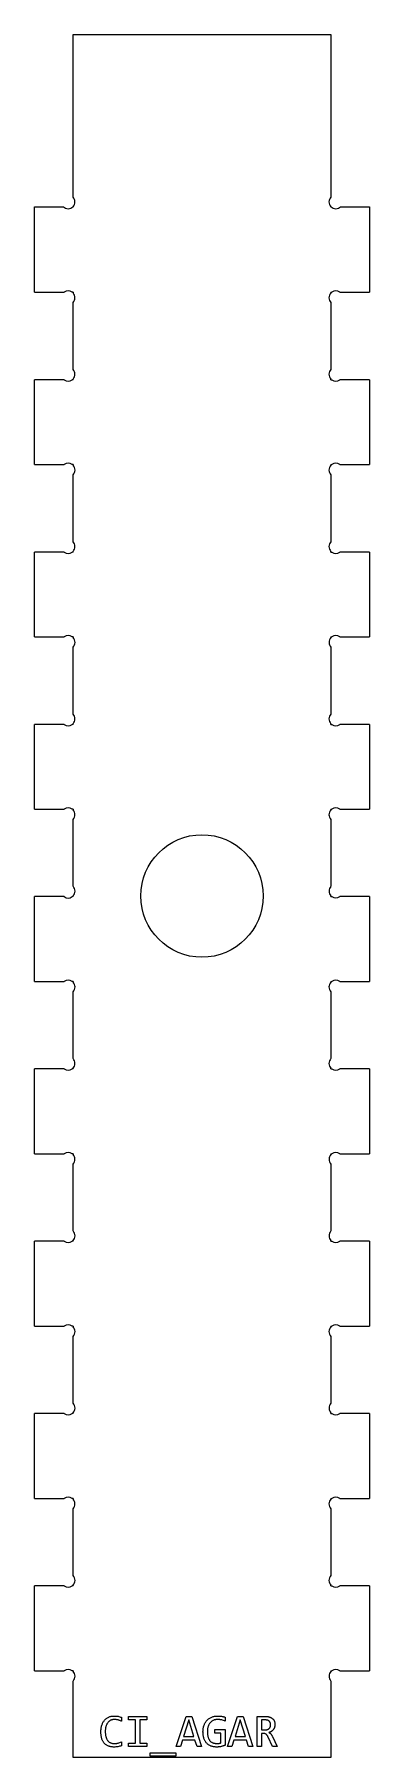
# Model space of a CAD drawing. Header units: inches. Extents: x -1.36 to 0.18, y -7.87 to 0.
import ezdxf

# ---------------------------------------------------------------- set-up
doc = ezdxf.new("R2010")
doc.units = ezdxf.units.IN
doc.header["$MEASUREMENT"] = 0

msp = doc.modelspace()

# ---------------------------------------------------------------- linework, layer by layer
at = {"color": 7, "linetype": 'Continuous', "lineweight": 25}
for p, q in [((-1.1811, -0.7432), (-1.1811, 0)), ((-1.1811, 0), (0, 0)), ((0, 0), (0, -0.7432)), ((-1.3579, -1.1781), (-1.3579, -0.7874)), ((-1.3579, -0.7874), (-1.2253, -0.7874)), ((0.0442, -0.7874), (0.1768, -0.7874)), ((0.1768, -0.7874), (0.1768, -1.1781)), ((-1.3579, -1.1781), (-1.2218, -1.1781)), ((-1.1811, -1.1781), (-1.1846, -1.1781)), ((-1.1811, -1.1781), (-1.1811, -1.1811)), ((0, -1.1781), (0.0035, -1.1781)), ((0, -1.1781), (0, -1.1811)), ((0.0407, -1.1781), (0.1768, -1.1781)), ((-1.1811, -1.5306), (-1.1811, -1.2253)), ((0, -1.2253), (0, -1.5306)), ((-1.1811, -1.5778), (-1.1811, -1.5748)), ((0, -1.5778), (0, -1.5748)), ((-1.3579, -1.9655), (-1.3579, -1.5778)), ((-1.2218, -1.5778), (-1.3579, -1.5778)), ((-1.1811, -1.5778), (-1.1846, -1.5778)), ((0, -1.5778), (0.0035, -1.5778)), ((0.1768, -1.5778), (0.0407, -1.5778)), ((0.1768, -1.5778), (0.1768, -1.9655)), ((-1.3579, -1.9655), (-1.2218, -1.9655)), ((-1.1811, -1.9655), (-1.1846, -1.9655)), ((-1.1811, -1.9655), (-1.1811, -1.9685)), ((0, -1.9655), (0.0035, -1.9655)), ((0, -1.9655), (0, -1.9685)), ((0.0407, -1.9655), (0.1768, -1.9655)), ((-1.1811, -2.318), (-1.1811, -2.0127)), ((0, -2.0127), (0, -2.318)), ((-1.1811, -2.3652), (-1.1811, -2.3622)), ((0, -2.3652), (0, -2.3622)), ((-1.3579, -2.7529), (-1.3579, -2.3652)), ((-1.2218, -2.3652), (-1.3579, -2.3652)), ((-1.1811, -2.3652), (-1.1846, -2.3652)), ((0, -2.3652), (0.0035, -2.3652)), ((0.1768, -2.3652), (0.0407, -2.3652)), ((0.1768, -2.3652), (0.1768, -2.7529)), ((-1.3579, -2.7529), (-1.2218, -2.7529)), ((-1.1811, -2.7529), (-1.1846, -2.7529)), ((-1.1811, -2.7529), (-1.1811, -2.7559)), ((0, -2.7529), (0.0035, -2.7529)), ((0, -2.7529), (0, -2.7559)), ((0.0407, -2.7529), (0.1768, -2.7529)), ((-1.1811, -3.1054), (-1.1811, -2.8001)), ((0, -2.8001), (0, -3.1054)), ((-1.1811, -3.1526), (-1.1811, -3.1496)), ((0, -3.1526), (0, -3.1496)), ((-1.3579, -3.5403), (-1.3579, -3.1526)), ((-1.2218, -3.1526), (-1.3579, -3.1526)), ((-1.1811, -3.1526), (-1.1846, -3.1526)), ((0, -3.1526), (0.0035, -3.1526)), ((0.1768, -3.1526), (0.0407, -3.1526)), ((0.1768, -3.1526), (0.1768, -3.5403)), ((-1.3579, -3.5403), (-1.2218, -3.5403)), ((-1.1811, -3.5403), (-1.1846, -3.5403)), ((-1.1811, -3.5403), (-1.1811, -3.5433)), ((0, -3.5403), (0.0035, -3.5403)), ((0, -3.5403), (0, -3.5433)), ((0.0407, -3.5403), (0.1768, -3.5403)), ((-1.1811, -3.8928), (-1.1811, -3.5875)), ((0, -3.5875), (0, -3.8928)), ((-1.1811, -3.94), (-1.1811, -3.937)), ((0, -3.94), (0, -3.937)), ((-1.3579, -4.3277), (-1.3579, -3.94)), ((-1.2218, -3.94), (-1.3579, -3.94)), ((-1.1811, -3.94), (-1.1846, -3.94)), ((0, -3.94), (0.0035, -3.94)), ((0.1768, -3.94), (0.0407, -3.94)), ((0.1768, -3.94), (0.1768, -4.3277)), ((-1.3579, -4.3277), (-1.2218, -4.3277)), ((-1.1811, -4.3277), (-1.1846, -4.3277)), ((-1.1811, -4.3277), (-1.1811, -4.3307)), ((0, -4.3277), (0.0035, -4.3277)), ((0, -4.3277), (0, -4.3307)), ((0.0407, -4.3277), (0.1768, -4.3277)), ((-1.1811, -4.6802), (-1.1811, -4.3749)), ((0, -4.3749), (0, -4.6802)), ((-1.1811, -4.7274), (-1.1811, -4.7244)), ((0, -4.7274), (0, -4.7244)), ((-1.3579, -5.1151), (-1.3579, -4.7274)), ((-1.2218, -4.7274), (-1.3579, -4.7274)), ((-1.1811, -4.7274), (-1.1846, -4.7274)), ((0, -4.7274), (0.0035, -4.7274)), ((0.1768, -4.7274), (0.0407, -4.7274)), ((0.1768, -4.7274), (0.1768, -5.1151)), ((-1.3579, -5.1151), (-1.2218, -5.1151)), ((-1.1811, -5.1151), (-1.1846, -5.1151)), ((-1.1811, -5.1151), (-1.1811, -5.1181)), ((0, -5.1151), (0.0035, -5.1151)), ((0, -5.1151), (0, -5.1181)), ((0.0407, -5.1151), (0.1768, -5.1151)), ((-1.1811, -5.4676), (-1.1811, -5.1623)), ((0, -5.1623), (0, -5.4676)), ((-1.1811, -5.5148), (-1.1811, -5.5118)), ((0, -5.5148), (0, -5.5118)), ((-1.3579, -5.9025), (-1.3579, -5.5148)), ((-1.2218, -5.5148), (-1.3579, -5.5148)), ((-1.1811, -5.5148), (-1.1846, -5.5148)), ((0, -5.5148), (0.0035, -5.5148)), ((0.1768, -5.5148), (0.0407, -5.5148)), ((0.1768, -5.5148), (0.1768, -5.9025)), ((-1.3579, -5.9025), (-1.2218, -5.9025)), ((-1.1811, -5.9025), (-1.1846, -5.9025)), ((-1.1811, -5.9025), (-1.1811, -5.9055)), ((0, -5.9025), (0.0035, -5.9025)), ((0, -5.9025), (0, -5.9055)), ((0.0407, -5.9025), (0.1768, -5.9025)), ((-1.1811, -6.255), (-1.1811, -5.9497)), ((0, -5.9497), (0, -6.255)), ((-1.1811, -6.3022), (-1.1811, -6.2992)), ((0, -6.3022), (0, -6.2992)), ((-1.3579, -6.6899), (-1.3579, -6.3022)), ((-1.2218, -6.3022), (-1.3579, -6.3022)), ((-1.1811, -6.3022), (-1.1846, -6.3022)), ((0, -6.3022), (0.0035, -6.3022)), ((0.1768, -6.3022), (0.0407, -6.3022)), ((0.1768, -6.3022), (0.1768, -6.6899)), ((-1.3579, -6.6899), (-1.2218, -6.6899)), ((-1.1811, -6.6899), (-1.1846, -6.6899)), ((-1.1811, -6.6899), (-1.1811, -6.6929)), ((0, -6.6899), (0.0035, -6.6899)), ((0, -6.6899), (0, -6.6929)), ((0.0407, -6.6899), (0.1768, -6.6899)), ((-1.1811, -7.0424), (-1.1811, -6.7371)), ((0, -6.7371), (0, -7.0424)), ((-1.1811, -7.0896), (-1.1811, -7.0866)), ((0, -7.0896), (0, -7.0866)), ((-1.3579, -7.4773), (-1.3579, -7.0896)), ((-1.2218, -7.0896), (-1.3579, -7.0896)), ((-1.1811, -7.0896), (-1.1846, -7.0896)), ((0, -7.0896), (0.0035, -7.0896)), ((0.1768, -7.0896), (0.0407, -7.0896)), ((0.1768, -7.0896), (0.1768, -7.4773)), ((-1.3579, -7.4773), (-1.2218, -7.4773)), ((-1.1811, -7.4773), (-1.1846, -7.4773)), ((-1.1811, -7.4773), (-1.1811, -7.4803)), ((0, -7.4773), (0.0035, -7.4773)), ((0, -7.4773), (0, -7.4803)), ((0.0407, -7.4773), (0.1768, -7.4773)), ((-1.1811, -7.874), (-1.1811, -7.5245)), ((0, -7.5245), (0, -7.874)), ((-0.9594, -7.6902), (-0.9594, -7.7082)), ((-0.9275, -7.6862), (-0.8436, -7.6862)), ((-0.9275, -7.7022), (-0.9275, -7.6862)), ((-0.8955, -7.7022), (-0.9275, -7.7022)), ((-0.8955, -7.808), (-0.8955, -7.7022)), ((-0.8756, -7.7022), (-0.8756, -7.808)), ((-0.8436, -7.7022), (-0.8756, -7.7022)), ((-0.8436, -7.6862), (-0.8436, -7.7022)), ((-0.7088, -7.824), (-0.663, -7.6862)), ((-0.6509, -7.7023), (-0.6748, -7.7781)), ((-0.663, -7.6862), (-0.6373, -7.6862)), ((-0.6275, -7.7781), (-0.6509, -7.7023)), ((-0.6373, -7.6862), (-0.593, -7.824)), ((-0.4841, -7.6902), (-0.4841, -7.7082)), ((-0.4732, -7.824), (-0.4273, -7.6862)), ((-0.4152, -7.7023), (-0.4392, -7.7781)), ((-0.4273, -7.6862), (-0.4017, -7.6862)), ((-0.3919, -7.7781), (-0.4152, -7.7023)), ((-0.4017, -7.6862), (-0.3573, -7.824)), ((-0.3384, -7.6862), (-0.3017, -7.6862)), ((-0.3384, -7.824), (-0.3384, -7.6862)), ((-0.3015, -7.7022), (-0.3184, -7.7022)), ((-0.3184, -7.7022), (-0.3184, -7.7481)), ((-0.6799, -7.7941), (-0.6893, -7.824)), ((-0.6227, -7.7941), (-0.6799, -7.7941)), ((-0.6748, -7.7781), (-0.6275, -7.7781)), ((-0.6134, -7.824), (-0.6227, -7.7941)), ((-0.5318, -7.7461), (-0.4841, -7.7461)), ((-0.5318, -7.7621), (-0.5318, -7.7461)), ((-0.5041, -7.7621), (-0.5318, -7.7621)), ((-0.5041, -7.8071), (-0.5041, -7.7621)), ((-0.4841, -7.7461), (-0.4841, -7.8176)), ((-0.4442, -7.7941), (-0.4537, -7.824)), ((-0.387, -7.7941), (-0.4442, -7.7941)), ((-0.4392, -7.7781), (-0.3919, -7.7781)), ((-0.3778, -7.824), (-0.387, -7.7941)), ((-0.3184, -7.7481), (-0.3039, -7.7481)), ((-0.3184, -7.7641), (-0.3184, -7.824)), ((-0.3099, -7.7641), (-0.3184, -7.7641)), ((-0.2676, -7.824), (-0.2875, -7.781)), ((-0.2676, -7.7781), (-0.2465, -7.824)), ((0, -7.874), (-1.1811, -7.874)), ((-0.9594, -7.802), (-0.9594, -7.82)), ((-0.9275, -7.808), (-0.8955, -7.808)), ((-0.9275, -7.824), (-0.9275, -7.808)), ((-0.8436, -7.824), (-0.9275, -7.824)), ((-0.8756, -7.808), (-0.8436, -7.808)), ((-0.8436, -7.808), (-0.8436, -7.824)), ((-0.8276, -7.852), (-0.7098, -7.852)), ((-0.8276, -7.868), (-0.8276, -7.852)), ((-0.7098, -7.868), (-0.8276, -7.868)), ((-0.7098, -7.852), (-0.7098, -7.868)), ((-0.6893, -7.824), (-0.7088, -7.824)), ((-0.593, -7.824), (-0.6134, -7.824)), ((-0.4537, -7.824), (-0.4732, -7.824)), ((-0.3573, -7.824), (-0.3778, -7.824)), ((-0.3184, -7.824), (-0.3384, -7.824)), ((-0.2465, -7.824), (-0.2676, -7.824))]:
    msp.add_line(p, q, dxfattribs=at)
msp.add_circle((-0.5906, -3.937), 0.28, dxfattribs=at)
for centre, radius, start, end in [((-1.2032, -0.7653), 0.0312, 225, 45), ((0.0221, -0.7653), 0.0313, 135, 315), ((-1.2032, -1.2032), 0.0312, 53.42781, 126.57219), ((-1.2032, -1.2032), 0.0312, 315, 45), ((0.0221, -1.2032), 0.0313, 135, 225), ((0.0221, -1.2032), 0.0313, 53.42781, 126.57219), ((-1.2032, -1.5527), 0.0312, 315, 45), ((0.0221, -1.5527), 0.0313, 135, 225), ((-1.2032, -1.5527), 0.0312, 233.42781, 306.57219), ((0.0221, -1.5527), 0.0313, 233.42781, 306.57219), ((-1.2032, -1.9906), 0.0313, 53.42781, 126.57219), ((-1.2032, -1.9906), 0.0313, 315, 45), ((0.0221, -1.9906), 0.0313, 135, 225), ((0.0221, -1.9906), 0.0313, 53.42781, 126.57219), ((-1.2032, -2.3401), 0.0312, 315, 45), ((0.0221, -2.3401), 0.0313, 135, 225), ((-1.2032, -2.3401), 0.0312, 233.42781, 306.57219), ((0.0221, -2.3401), 0.0313, 233.42781, 306.57219), ((-1.2032, -2.778), 0.0313, 53.42781, 126.57219), ((-1.2032, -2.778), 0.0313, 315, 45), ((0.0221, -2.778), 0.0312, 135, 225), ((0.0221, -2.778), 0.0312, 53.42781, 126.57219), ((-1.2032, -3.1275), 0.0312, 315, 45), ((0.0221, -3.1275), 0.0313, 135, 225), ((-1.2032, -3.1275), 0.0312, 233.42781, 306.57219), ((0.0221, -3.1275), 0.0313, 233.42781, 306.57219), ((-1.2032, -3.5654), 0.0312, 53.42781, 126.57219), ((-1.2032, -3.5654), 0.0312, 315, 45), ((0.0221, -3.5654), 0.0313, 135, 225), ((0.0221, -3.5654), 0.0313, 53.42781, 126.57219), ((-1.2032, -3.9149), 0.0313, 315, 45), ((0.0221, -3.9149), 0.0312, 135, 225), ((-1.2032, -3.9149), 0.0313, 233.42781, 306.57219), ((0.0221, -3.9149), 0.0312, 233.42781, 306.57219), ((-1.2032, -4.3528), 0.0313, 53.42781, 126.57219), ((-1.2032, -4.3528), 0.0313, 315, 45), ((0.0221, -4.3528), 0.0313, 135, 225), ((0.0221, -4.3528), 0.0313, 53.42781, 126.57219), ((-1.2032, -4.7023), 0.0312, 315, 45), ((0.0221, -4.7023), 0.0313, 135, 225), ((-1.2032, -4.7023), 0.0312, 233.42781, 306.57219), ((0.0221, -4.7023), 0.0313, 233.42781, 306.57219), ((-1.2032, -5.1402), 0.0312, 53.42781, 126.57219), ((-1.2032, -5.1402), 0.0312, 315, 45), ((0.0221, -5.1402), 0.0312, 135, 225), ((0.0221, -5.1402), 0.0312, 53.42781, 126.57219), ((-1.2032, -5.4897), 0.0313, 315, 45), ((0.0221, -5.4897), 0.0312, 135, 225), ((-1.2032, -5.4897), 0.0313, 233.42781, 306.57219), ((0.0221, -5.4897), 0.0312, 233.42781, 306.57219), ((-1.2032, -5.9276), 0.0313, 53.42781, 126.57219), ((-1.2032, -5.9276), 0.0313, 315, 45), ((0.0221, -5.9276), 0.0313, 135, 225), ((0.0221, -5.9276), 0.0313, 53.42781, 126.57219), ((-1.2032, -6.2771), 0.0313, 315, 45), ((0.0221, -6.2771), 0.0312, 135, 225), ((-1.2032, -6.2771), 0.0313, 233.42781, 306.57219), ((0.0221, -6.2771), 0.0312, 233.42781, 306.57219), ((-1.2032, -6.715), 0.0312, 53.42781, 126.57219), ((-1.2032, -6.715), 0.0312, 315, 45), ((0.0221, -6.715), 0.0313, 135, 225), ((0.0221, -6.715), 0.0313, 53.42781, 126.57219), ((-1.2032, -7.0645), 0.0313, 315, 45), ((0.0221, -7.0645), 0.0313, 135, 225), ((-1.2032, -7.0645), 0.0313, 233.42781, 306.57219), ((0.0221, -7.0645), 0.0313, 233.42781, 306.57219), ((-1.2032, -7.5024), 0.0313, 53.42781, 126.57219), ((-1.2032, -7.5024), 0.0313, 315, 45), ((0.0221, -7.5024), 0.0312, 135, 225), ((0.0221, -7.5024), 0.0312, 53.42781, 126.57219)]:
    msp.add_arc(centre, radius, start, end, dxfattribs=at)
for points, knots in [([(-1.0533, -7.7566), (-1.0532, -7.7539), (-1.0531, -7.7486), (-1.0524, -7.7409), (-1.051, -7.7336), (-1.0491, -7.7266), (-1.0468, -7.7202), (-1.044, -7.7142), (-1.0407, -7.7087), (-1.037, -7.7037), (-1.0328, -7.6993), (-1.0282, -7.6954), (-1.0232, -7.692), (-1.0178, -7.6892), (-1.012, -7.687), (-1.0058, -7.6854), (-0.9993, -7.6844), (-0.9949, -7.6843), (-0.9926, -7.6842)], [0, 0, 0, 0, 0.076225, 0.149257, 0.218966, 0.286346, 0.350855, 0.412719, 0.472515, 0.53047, 0.587262, 0.643799, 0.700195, 0.757333, 0.815392, 0.874732, 0.936059, 1, 1, 1, 1]), ([(-0.9918, -7.7002), (-0.9934, -7.7002), (-0.9964, -7.7003), (-1.0009, -7.7011), (-1.0051, -7.7022), (-1.0091, -7.7038), (-1.0128, -7.7059), (-1.0162, -7.7084), (-1.0194, -7.7113), (-1.0222, -7.7147), (-1.0248, -7.7184), (-1.027, -7.7225), (-1.0289, -7.727), (-1.0305, -7.7319), (-1.0318, -7.7372), (-1.0327, -7.7428), (-1.0332, -7.7488), (-1.0333, -7.7529), (-1.0333, -7.755)], [0, 0, 0, 0, 0.060092, 0.118043, 0.174045, 0.22933, 0.28415, 0.338619, 0.393633, 0.449913, 0.508132, 0.568159, 0.631319, 0.69782, 0.767486, 0.840935, 0.918185, 1, 1, 1, 1]), ([(-0.9926, -7.6842), (-0.9911, -7.6842), (-0.988, -7.6843), (-0.9835, -7.6846), (-0.9792, -7.685), (-0.9737, -7.6859), (-0.967, -7.6874), (-0.962, -7.6893), (-0.9594, -7.6902)], [0, 0, 0, 0, 0.137104, 0.26984, 0.397448, 0.521321, 0.761426, 1, 1, 1, 1]), ([(-0.9594, -7.7082), (-0.9607, -7.7076), (-0.9631, -7.7063), (-0.9669, -7.7047), (-0.9707, -7.7033), (-0.9746, -7.7022), (-0.9787, -7.7013), (-0.9829, -7.7006), (-0.9873, -7.7003), (-0.9903, -7.7002), (-0.9918, -7.7002)], [0, 0, 0, 0, 0.122947, 0.243639, 0.364558, 0.484966, 0.607354, 0.733819, 0.864806, 1, 1, 1, 1]), ([(-0.586, -7.7566), (-0.5859, -7.7539), (-0.5858, -7.7485), (-0.5849, -7.7406), (-0.5834, -7.7332), (-0.5812, -7.7262), (-0.5785, -7.7198), (-0.5754, -7.7138), (-0.5717, -7.7083), (-0.5675, -7.7034), (-0.5628, -7.6989), (-0.5577, -7.6951), (-0.5522, -7.6917), (-0.5461, -7.689), (-0.5398, -7.6869), (-0.5331, -7.6853), (-0.526, -7.6844), (-0.5212, -7.6843), (-0.5188, -7.6842)], [0, 0, 0, 0, 0.07423, 0.145234, 0.212703, 0.278044, 0.340788, 0.401398, 0.46009, 0.518081, 0.575502, 0.632661, 0.690411, 0.749415, 0.809696, 0.870938, 0.93444, 1, 1, 1, 1]), ([(-0.5187, -7.7002), (-0.5205, -7.7002), (-0.5241, -7.7003), (-0.5293, -7.7011), (-0.5342, -7.7023), (-0.5387, -7.7041), (-0.543, -7.7063), (-0.5469, -7.7088), (-0.5504, -7.7119), (-0.5536, -7.7153), (-0.5565, -7.7191), (-0.559, -7.7233), (-0.5611, -7.7279), (-0.5629, -7.7328), (-0.5643, -7.738), (-0.5653, -7.7435), (-0.5659, -7.7493), (-0.566, -7.7532), (-0.566, -7.7552)], [0, 0, 0, 0, 0.067114, 0.131008, 0.191894, 0.251462, 0.309391, 0.366549, 0.42328, 0.480147, 0.537821, 0.597272, 0.65828, 0.721907, 0.787793, 0.855938, 0.926443, 1, 1, 1, 1]), ([(-0.5188, -7.6842), (-0.5157, -7.6843), (-0.5096, -7.6844), (-0.5021, -7.6854), (-0.4964, -7.6864), (-0.4922, -7.6875), (-0.4881, -7.6887), (-0.4855, -7.6897), (-0.4841, -7.6902)], [0, 0, 0, 0, 0.262929, 0.51523, 0.638181, 0.759004, 0.879773, 1, 1, 1, 1]), ([(-0.4841, -7.7082), (-0.4868, -7.707), (-0.4921, -7.7047), (-0.499, -7.7025), (-0.5047, -7.7013), (-0.5092, -7.7007), (-0.5139, -7.7003), (-0.5171, -7.7002), (-0.5187, -7.7002)], [0, 0, 0, 0, 0.2440551, 0.485016, 0.6072088, 0.7333265, 0.8647046, 1, 1, 1, 1]), ([(-0.3017, -7.6862), (-0.2998, -7.6862), (-0.2961, -7.6863), (-0.2907, -7.6868), (-0.2858, -7.6876), (-0.2813, -7.6888), (-0.2772, -7.6903), (-0.2734, -7.692), (-0.2701, -7.6941), (-0.2671, -7.6963), (-0.2645, -7.6989), (-0.2623, -7.7017), (-0.2604, -7.7047), (-0.259, -7.708), (-0.2578, -7.7115), (-0.2571, -7.7152), (-0.2566, -7.7191), (-0.2565, -7.7217), (-0.2565, -7.7231)], [0, 0, 0, 0, 0.0868778, 0.1675023, 0.2427488, 0.312662, 0.3779966, 0.4397362, 0.4985079, 0.5547504, 0.6088581, 0.6620126, 0.7153098, 0.7693136, 0.82454, 0.8807041, 0.939397, 1, 1, 1, 1]), ([(-0.2764, -7.7244), (-0.2765, -7.7235), (-0.2765, -7.7218), (-0.2768, -7.7192), (-0.2773, -7.7169), (-0.2781, -7.7147), (-0.279, -7.7126), (-0.2801, -7.7108), (-0.2814, -7.7092), (-0.283, -7.7077), (-0.2847, -7.7064), (-0.2866, -7.7053), (-0.2887, -7.7043), (-0.2909, -7.7035), (-0.2934, -7.7029), (-0.2959, -7.7025), (-0.2987, -7.7023), (-0.3006, -7.7022), (-0.3015, -7.7022)], [0, 0, 0, 0, 0.0709816, 0.1375301, 0.2002361, 0.2603159, 0.3176086, 0.373271, 0.4289214, 0.4842843, 0.5402206, 0.5979758, 0.6574326, 0.7195794, 0.7842481, 0.852078, 0.9241288, 1, 1, 1, 1]), ([(-0.9936, -7.826), (-0.996, -7.826), (-1.0005, -7.8259), (-1.0071, -7.825), (-1.0133, -7.8237), (-1.0191, -7.8218), (-1.0244, -7.8193), (-1.0294, -7.8162), (-1.0339, -7.8127), (-1.038, -7.8086), (-1.0416, -7.8039), (-1.0447, -7.7987), (-1.0474, -7.7929), (-1.0495, -7.7867), (-1.0512, -7.7799), (-1.0524, -7.7726), (-1.0532, -7.7648), (-1.0532, -7.7594), (-1.0533, -7.7566)], [0, 0, 0, 0, 0.067033, 0.130601, 0.190958, 0.24892, 0.304973, 0.360155, 0.415072, 0.470257, 0.526719, 0.58482, 0.644883, 0.708144, 0.774718, 0.845357, 0.920128, 1, 1, 1, 1]), ([(-1.0333, -7.755), (-1.0333, -7.7572), (-1.0332, -7.7615), (-1.0327, -7.7677), (-1.0319, -7.7735), (-1.0308, -7.7789), (-1.0292, -7.7838), (-1.0275, -7.7884), (-1.0252, -7.7925), (-1.0228, -7.7962), (-1.0199, -7.7995), (-1.0168, -7.8023), (-1.0133, -7.8047), (-1.0095, -7.8067), (-1.0054, -7.8082), (-1.001, -7.8092), (-0.9963, -7.8099), (-0.9931, -7.81), (-0.9914, -7.81)], [0, 0, 0, 0, 0.084046, 0.162776, 0.236874, 0.306603, 0.372165, 0.434061, 0.492928, 0.54943, 0.60394, 0.657261, 0.710802, 0.764335, 0.819397, 0.876496, 0.936526, 1, 1, 1, 1]), ([(-0.5234, -7.826), (-0.5258, -7.826), (-0.5304, -7.8259), (-0.5371, -7.825), (-0.5434, -7.8236), (-0.5494, -7.8217), (-0.555, -7.8192), (-0.5602, -7.8162), (-0.5649, -7.8126), (-0.5692, -7.8085), (-0.5731, -7.8039), (-0.5765, -7.7987), (-0.5793, -7.7929), (-0.5818, -7.7867), (-0.5836, -7.7799), (-0.585, -7.7726), (-0.5858, -7.7648), (-0.5859, -7.7594), (-0.586, -7.7566)], [0, 0, 0, 0, 0.0664817, 0.1298821, 0.1909362, 0.2499613, 0.307591, 0.3634477, 0.4190602, 0.474776, 0.5313405, 0.5893051, 0.6495098, 0.7122287, 0.7784845, 0.8481815, 0.9217689, 1, 1, 1, 1]), ([(-0.566, -7.7552), (-0.566, -7.7573), (-0.5659, -7.7614), (-0.5655, -7.7673), (-0.5647, -7.7729), (-0.5635, -7.7782), (-0.5621, -7.7831), (-0.5603, -7.7876), (-0.5581, -7.7917), (-0.5556, -7.7955), (-0.5527, -7.7989), (-0.5494, -7.8018), (-0.5457, -7.8043), (-0.5417, -7.8064), (-0.5372, -7.808), (-0.5323, -7.8092), (-0.527, -7.8099), (-0.5234, -7.81), (-0.5215, -7.81)], [0, 0, 0, 0, 0.077708, 0.150983, 0.221272, 0.287676, 0.350905, 0.410903, 0.468649, 0.524604, 0.579104, 0.633025, 0.687804, 0.743984, 0.802429, 0.864108, 0.929592, 1, 1, 1, 1]), ([(-0.2875, -7.781), (-0.2882, -7.7795), (-0.2895, -7.7766), (-0.2918, -7.7729), (-0.2943, -7.7699), (-0.2969, -7.7676), (-0.2997, -7.766), (-0.3029, -7.7648), (-0.3063, -7.7642), (-0.3087, -7.7641), (-0.3099, -7.7641)], [0, 0, 0, 0, 0.167347, 0.309899, 0.435368, 0.548169, 0.655613, 0.762209, 0.875746, 1, 1, 1, 1]), ([(-0.3039, -7.7481), (-0.3029, -7.7481), (-0.3009, -7.7481), (-0.298, -7.7478), (-0.2952, -7.7473), (-0.2926, -7.7467), (-0.2901, -7.7458), (-0.2879, -7.7447), (-0.2858, -7.7435), (-0.2839, -7.742), (-0.2822, -7.7405), (-0.2807, -7.7387), (-0.2794, -7.7367), (-0.2783, -7.7346), (-0.2775, -7.7323), (-0.2769, -7.7298), (-0.2765, -7.7272), (-0.2765, -7.7253), (-0.2764, -7.7244)], [0, 0, 0, 0, 0.0751449, 0.1467879, 0.2146473, 0.2803387, 0.3432139, 0.403624, 0.4624409, 0.5198011, 0.576154, 0.6322048, 0.6885985, 0.7466222, 0.8063857, 0.8680313, 0.9324084, 1, 1, 1, 1]), ([(-0.2565, -7.7231), (-0.2565, -7.7242), (-0.2566, -7.7263), (-0.2569, -7.7294), (-0.2575, -7.7325), (-0.2583, -7.7355), (-0.2593, -7.7383), (-0.2606, -7.741), (-0.2621, -7.7436), (-0.2638, -7.7461), (-0.2657, -7.7484), (-0.2679, -7.7506), (-0.2702, -7.7526), (-0.2728, -7.7544), (-0.2756, -7.756), (-0.2786, -7.7574), (-0.2818, -7.7586), (-0.2841, -7.7592), (-0.2852, -7.7595)], [0, 0, 0, 0, 0.064543, 0.126933, 0.188724, 0.249805, 0.309835, 0.369479, 0.428631, 0.488327, 0.548196, 0.608711, 0.669454, 0.732606, 0.797066, 0.862817, 0.930319, 1, 1, 1, 1]), ([(-0.2852, -7.7595), (-0.2843, -7.7599), (-0.2824, -7.7605), (-0.2799, -7.762), (-0.2776, -7.7637), (-0.2755, -7.7659), (-0.2735, -7.7684), (-0.2715, -7.7713), (-0.2695, -7.7745), (-0.2682, -7.7769), (-0.2676, -7.7781)], [0, 0, 0, 0, 0.111343, 0.220912, 0.331097, 0.444441, 0.564414, 0.696506, 0.842122, 1, 1, 1, 1]), ([(-0.9594, -7.82), (-0.9622, -7.8209), (-0.9677, -7.8228), (-0.9762, -7.8246), (-0.9848, -7.8258), (-0.9907, -7.8259), (-0.9936, -7.826)], [0, 0, 0, 0, 0.2486221, 0.4968579, 0.7466739, 1, 1, 1, 1]), ([(-0.9914, -7.81), (-0.99, -7.81), (-0.9871, -7.81), (-0.9829, -7.8095), (-0.9788, -7.8089), (-0.9734, -7.8077), (-0.9668, -7.8056), (-0.9619, -7.8032), (-0.9594, -7.802)], [0, 0, 0, 0, 0.1294466, 0.2566114, 0.3828604, 0.5068327, 0.7532354, 1, 1, 1, 1]), ([(-0.4841, -7.8176), (-0.4856, -7.8182), (-0.4887, -7.8196), (-0.4935, -7.8213), (-0.4984, -7.8227), (-0.5034, -7.8239), (-0.5085, -7.8249), (-0.5136, -7.8255), (-0.5185, -7.8259), (-0.5218, -7.826), (-0.5234, -7.826)], [0, 0, 0, 0, 0.121553, 0.246872, 0.37467, 0.503105, 0.631613, 0.757525, 0.881258, 1, 1, 1, 1]), ([(-0.5215, -7.81), (-0.5208, -7.81), (-0.5193, -7.81), (-0.5171, -7.8098), (-0.5148, -7.8096), (-0.5125, -7.8092), (-0.5102, -7.8088), (-0.508, -7.8084), (-0.506, -7.8078), (-0.5047, -7.8073), (-0.5041, -7.8071)], [0, 0, 0, 0, 0.118137, 0.245339, 0.378272, 0.51187, 0.642553, 0.770825, 0.891871, 1, 1, 1, 1])]:
    msp.add_open_spline(points, degree=3, knots=knots, dxfattribs=at)

doc.saveas('drawing.dxf')
